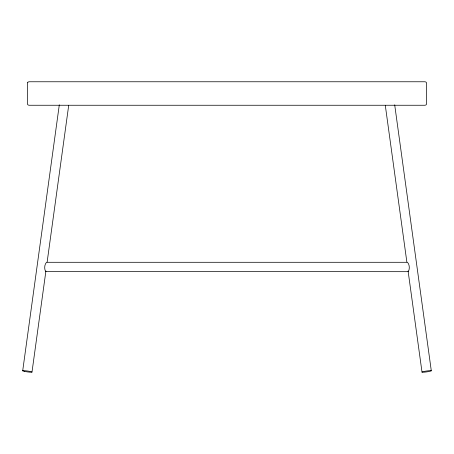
<?xml version="1.0" encoding="UTF-8"?>
<svg xmlns="http://www.w3.org/2000/svg" width="454" height="454" viewBox="0 0 454 454"><rect width="100%" height="100%" fill="white"/><g stroke="black" fill="none" stroke-linecap="round" stroke-linejoin="round"><path stroke-width="0.68" d="M45.746 271.515L408.271 271.685C409.871 269.012 409.627 264.614 407.505 262.293L46.495 262.293C44.373 264.614 44.129 269.012 45.729 271.685M22.7 370.799L59.304 104.851M31.996 372.081L45.905 271.038M47.159 261.913L68.696 105.436M394.696 104.851L431.3 370.799A4.699 0.448 -8.1 0 1 424.172 372.178A4.699 0.448 -8.1 0 1 424.484 371.344A4.699 0.448 -8.1 0 1 431.3 370.799M385.304 105.436L406.841 261.913M408.095 271.038L422.004 372.081M27.808 82.225L27.348 83.332L27.348 103.688L27.808 104.795L28.914 105.254L425.086 105.254L426.192 104.795L426.652 103.688L426.652 83.332L426.192 82.225L425.086 81.765L28.914 81.765L27.808 82.225M24.193 371.327A4.699 0.448 8.1 0 0 31.882 372.184A4.699 0.448 8.1 0 0 25.969 370.81A4.699 0.448 8.1 0 0 24.193 371.327"/></g></svg>
